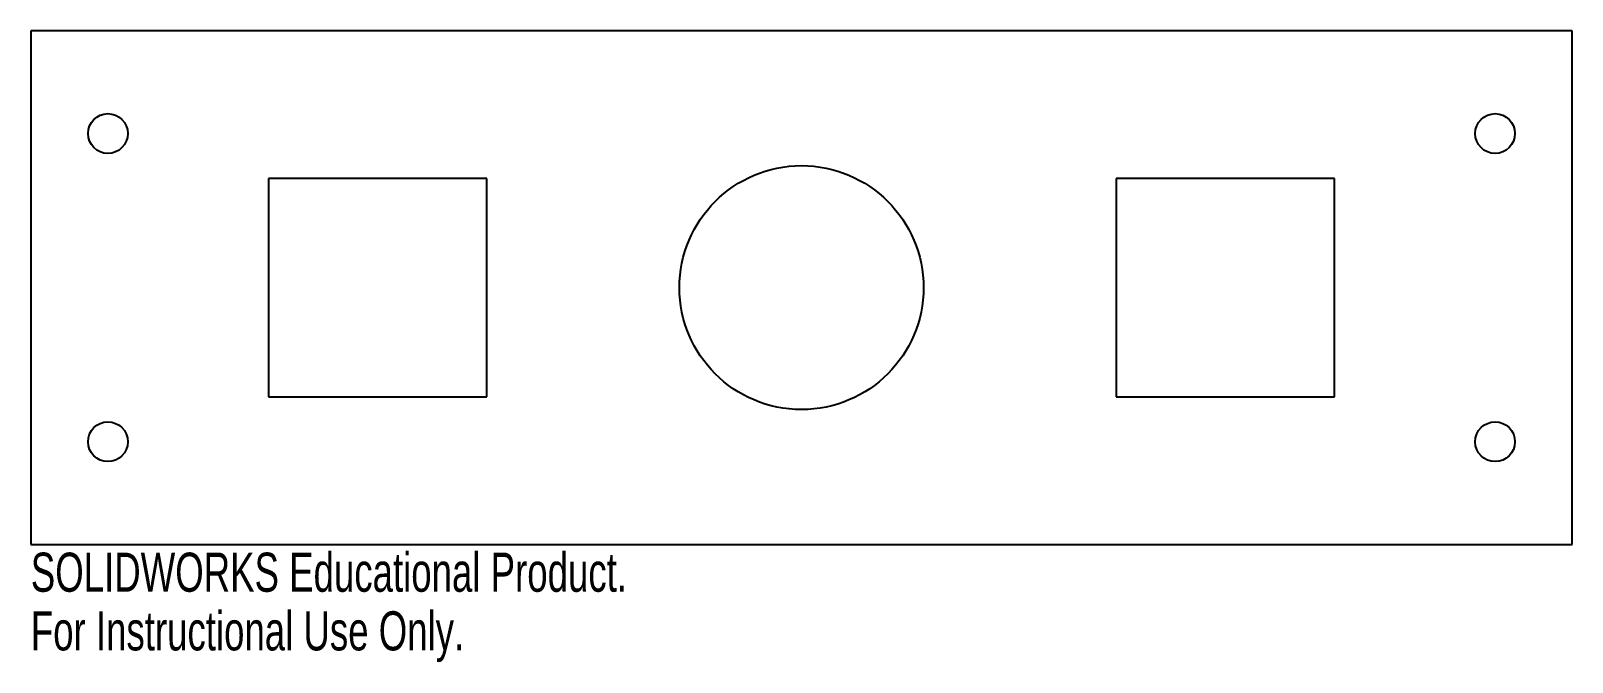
# Model space of a CAD drawing. Header units: inches. Extents: x 0 to 7.5, y -0.57 to 2.5.
import ezdxf

# ---------------------------------------------------------------- set-up
doc = ezdxf.new("R2010")
doc.units = ezdxf.units.IN
doc.header["$MEASUREMENT"] = 0
doc.styles.add('SLDTEXTSTYLE0', font='TXT', dxfattribs={"width": 0.7})

msp = doc.modelspace()

# ---------------------------------------------------------------- linework, layer by layer
at = {"color": 7, "linetype": 'Continuous', "lineweight": 25}
for p, q in [((0, 2.5), (0, 0)), ((7.5, 2.5), (0, 2.5)), ((7.5, 0), (7.5, 2.5)), ((1.1562, 1.7812), (1.1562, 0.7188)), ((2.2188, 1.7812), (1.1562, 1.7812)), ((2.2188, 0.7188), (2.2188, 1.7812)), ((5.2812, 1.7812), (5.2812, 0.7188)), ((6.3438, 1.7812), (5.2812, 1.7812)), ((6.3438, 0.7188), (6.3438, 1.7812)), ((1.1562, 0.7188), (2.2188, 0.7188)), ((5.2812, 0.7188), (6.3438, 0.7188)), ((0, 0), (7.5, 0))]:
    msp.add_line(p, q, dxfattribs=at)
for centre, radius in [((0.375, 2), 0.0968), ((7.125, 2), 0.0968), ((3.75, 1.25), 0.5937), ((0.375, 0.5), 0.0968), ((7.125, 0.5), 0.0968)]:
    msp.add_circle(centre, radius, dxfattribs=at)

# ---------------------------------------------------------------- texts
at = {"color": 7, "linetype": 'Continuous', "char_height": 0.1903, "attachment_point": 1, "style": 'SLDTEXTSTYLE0'}
for s, insert in [('SOLIDWORKS Educational Product.', (0, -0.0401)), ('For Instructional Use Only.', (0, -0.3256))]:
    msp.add_mtext(s, dxfattribs=dict(at, insert=insert))

doc.saveas('drawing.dxf')
